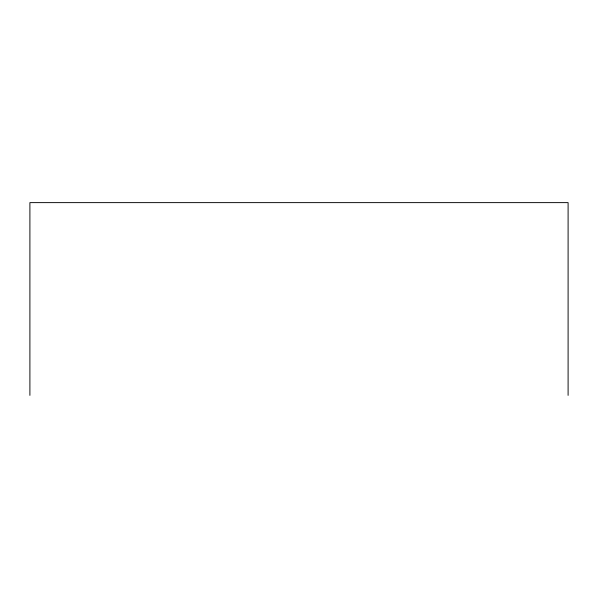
<?xml version="1.0" encoding="UTF-8"?>
<svg xmlns="http://www.w3.org/2000/svg" width="598" height="598" viewBox="0 0 598 598"><rect width="100%" height="100%" fill="white"/><g stroke="black" fill="none" stroke-linecap="round" stroke-linejoin="round"><path stroke-width="0.9" d="M568.1 395.375L568.1 202.625L29.9 202.625L29.9 395.375"/></g></svg>
